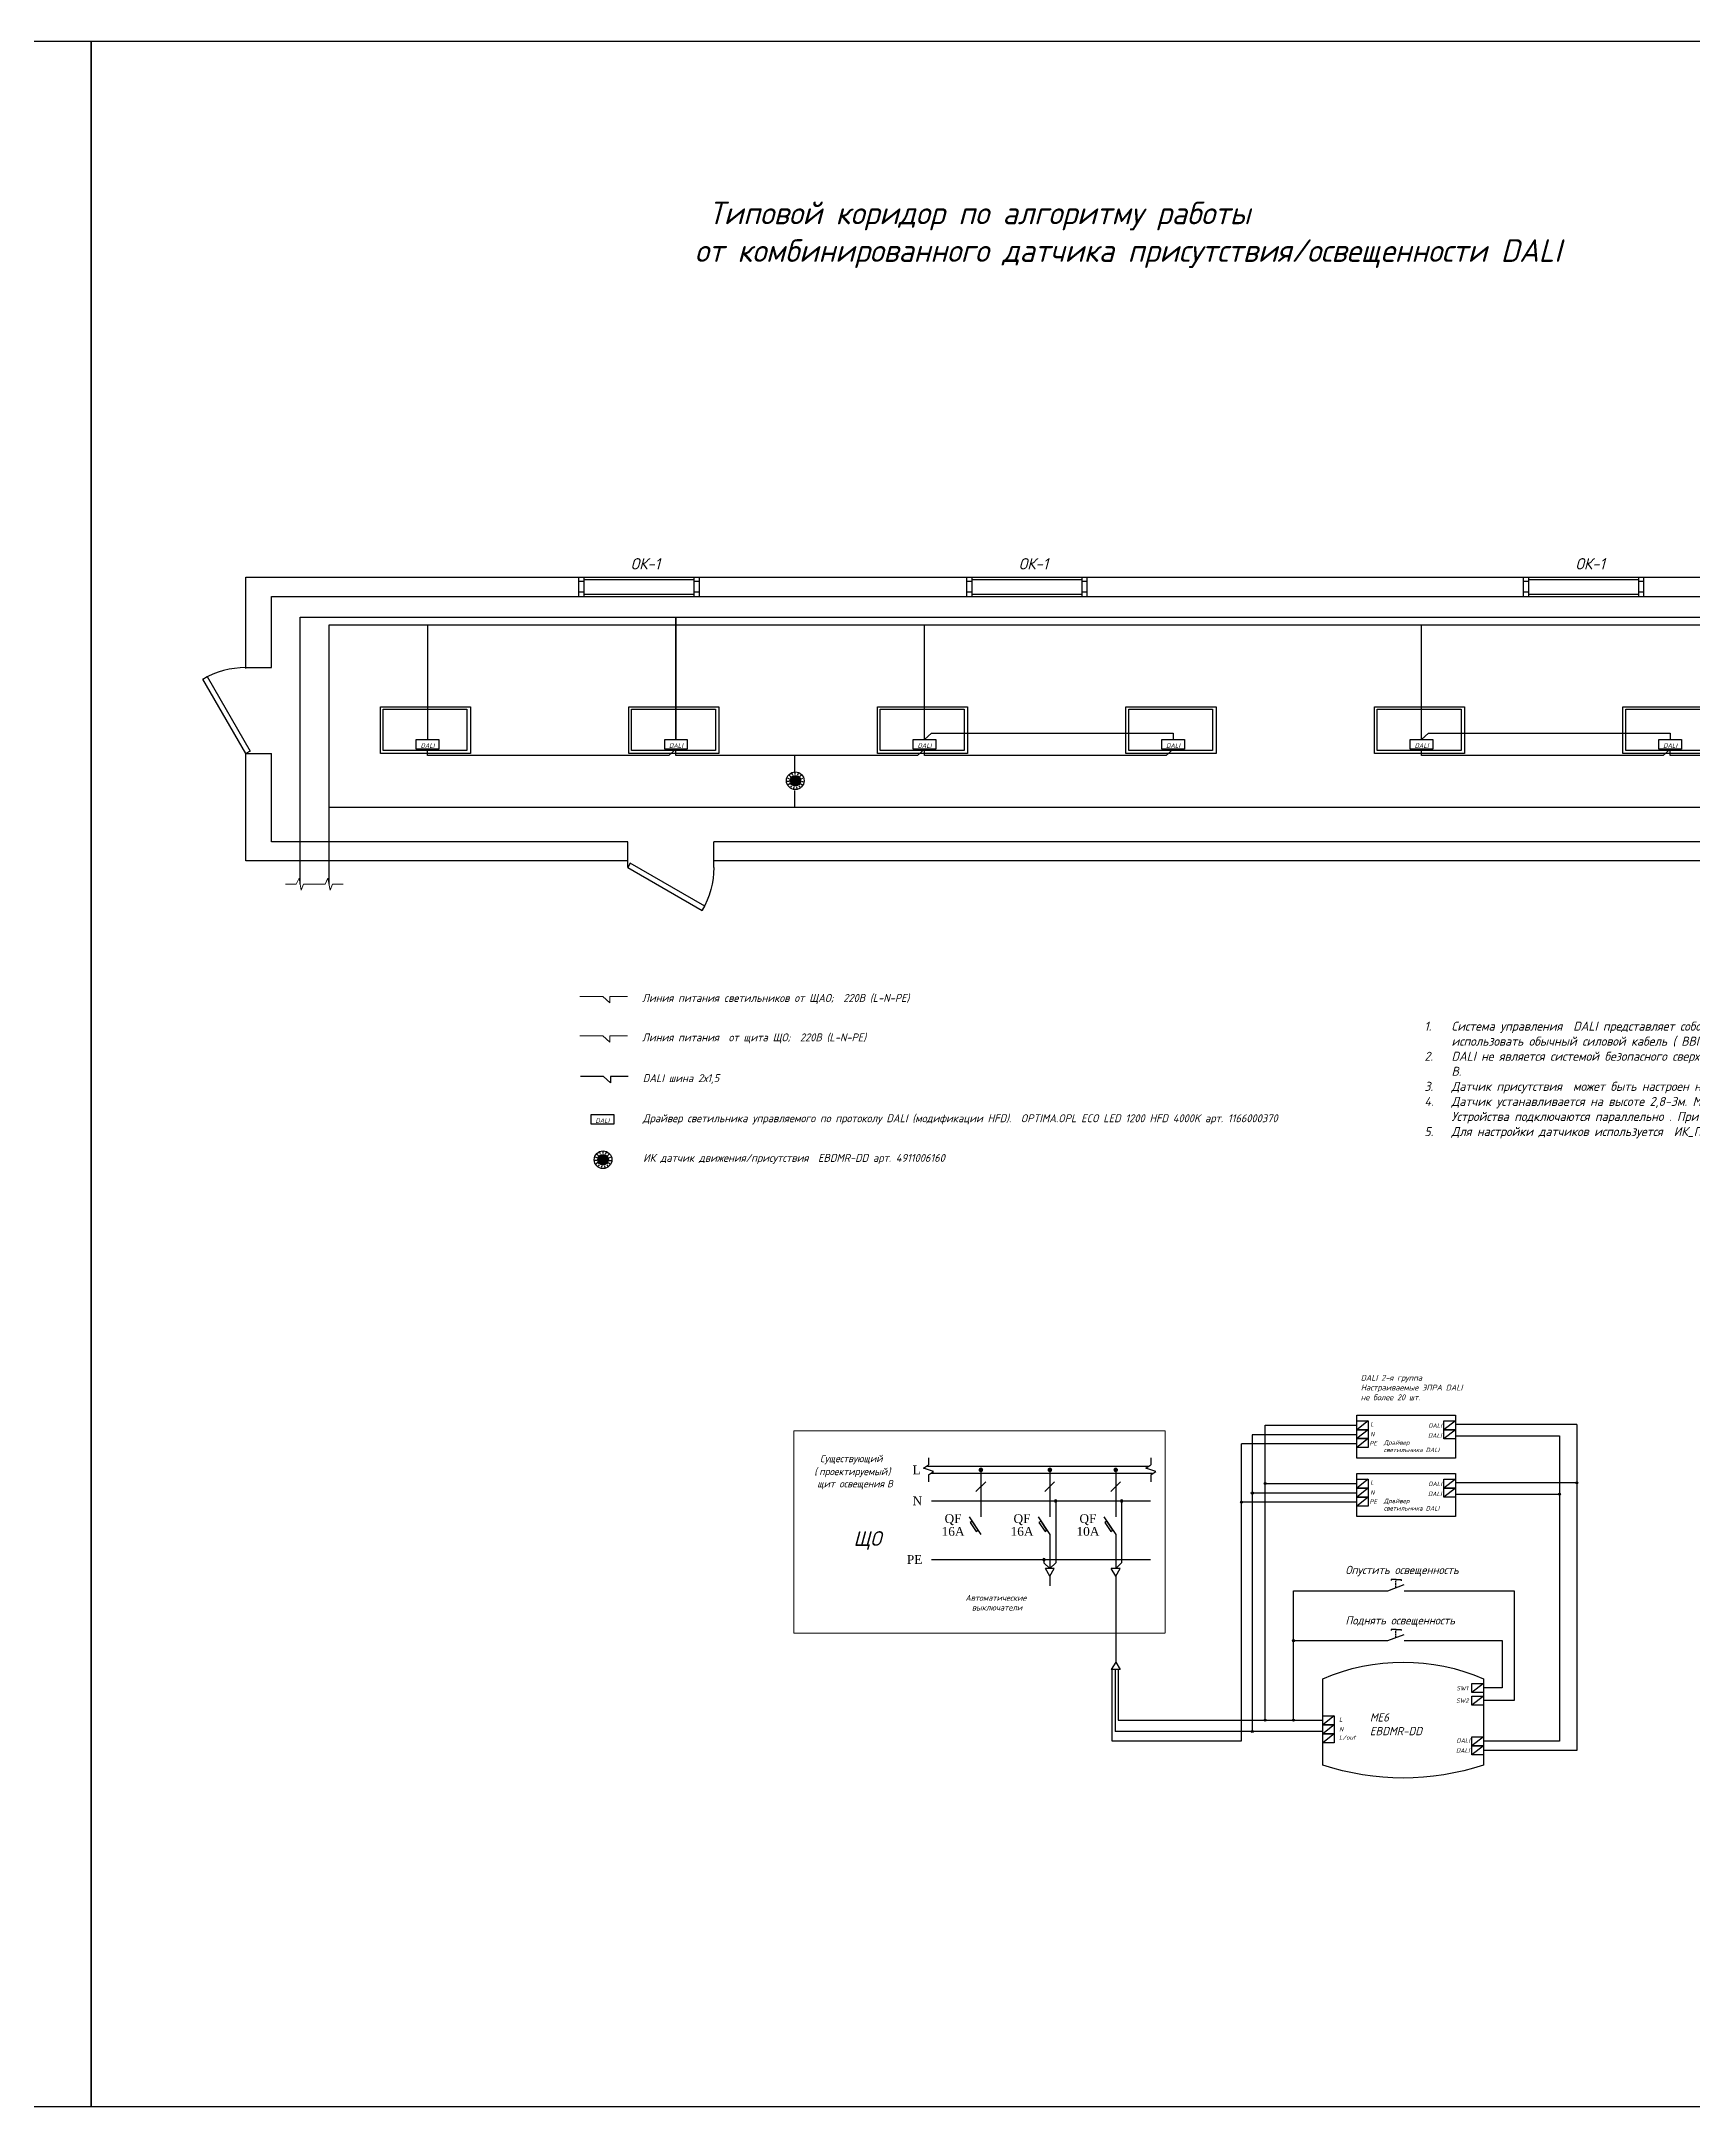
# Model space of a CAD drawing. Header units: millimetres. Extents: x -4896 to 62463, y -11301 to 6998.
# Drawn here: x 17116 to 31747, y -11301 to 6998 of the extents above; entities that cross this region are included whole.
import ezdxf
from ezdxf.enums import TextEntityAlignment as Align

# ---------------------------------------------------------------- set-up
doc = ezdxf.new("R2010")
doc.units = ezdxf.units.MM
doc.linetypes.add('( Hidden )', pattern=[0.375, 0.25, -0.125])
doc.linetypes.add('2.kat 11.50 kotu$0${ Wide Dash }', pattern=[12, 4, -2, 4, -2])
doc.layers.add('DALI', color=7, linetype='Continuous', lineweight=5)
doc.layers.add('Описание', color=7, linetype='Continuous', lineweight=5)
doc.layers.add('Лист', color=74, linetype='Continuous')
doc.layers.add('Рамка', color=250, linetype='Continuous')
doc.styles.add('Times New Roman', font='times.ttf', dxfattribs={"height": 300})
doc.styles.add('ИСО', font='isocpeui.ttf', dxfattribs={"height": 240})
doc.styles.add('КП', font='isocpeur.ttf', dxfattribs={"width": 0.955, "oblique": 15})
doc.styles.add('Мой новый', font='isocpeur.ttf', dxfattribs={"width": 0.955, "oblique": 15})

# ---------------------------------------------------------------- blocks, each defined once
blk = doc.blocks.new('*U15')
for p, q in [((-30, 0), (-30, 5)), ((0, 0), (0, 5))]:
    blk.add_line(p, q)
blk.add_lwpolyline([(0, 0), (-25.98, -15), (-26.86, -13.48), (-0.88, 1.52)], close=True)
blk.add_arc((0, 0), 30, 180, 210)
blk = doc.blocks.new('DALI_драйвер светильника')
at = {"layer": 'Рамка', "color": 3}
blk.add_lwpolyline([(-100, 43), (100, 43), (100, -43), (-100, -43)], close=True, dxfattribs=at)
at = {"layer": 'Рамка', "color": 3, "insert": (-100, 43), "char_height": 4, "width": 200.47, "attachment_point": 1, "style": 'Мой новый'}
blk.add_mtext('\\pxqc;\\P\\P\\P\\P\\P{\\H10x;DALI}', dxfattribs=at)
blk = doc.blocks.new('*U13')
at = {"layer": 'Рамка', "color": 1}
blk.add_lwpolyline([(0, -8), (0, 8)], dxfattribs=at)
blk = doc.blocks.new('*U14')
at = {"layer": 'Рамка', "color": 0, "linetype": 'ByBlock', "lineweight": -2, "transparency": 16777216}
for p, rotation in [((4257, -179), 96), ((4260, -152), 72), ((4273, -129), 48.00000000000002), ((4295, -114), 23.99999999999999), ((4347, -114), 336), ((4368, -129), 312), ((4381, -152), 288.0000000000001), ((4384, -179), 264), ((4266, -204), 120), ((4283, -224), 144), ((4307, -234), 168.0000000000001), ((4334, -234), 192), ((4358, -224), 216), ((4376, -204), 240)]:
    blk.add_blockref('*U13', p, dxfattribs=dict(at, rotation=rotation))
blk.add_blockref('*U13', (4321, -108), dxfattribs=at)
blk = doc.blocks.new('PD_C360i_24_DUO DALI')
at = {"layer": 'Рамка', "true_color": 0xf8991e}
h = blk.add_hatch(color=30, dxfattribs=at)
h.dxf.hatch_style = 1
h.paths.add_polyline_path([(47, 0, 1), (-47, 0, 1)])
at = {"layer": 'Рамка', "color": 30, "true_color": 0xf8991e}
for radius in [78.2, 47]:
    blk.add_circle((0, 0), radius, dxfattribs=at)
at = {"layer": 'Рамка', "color": 1}
blk.add_blockref('*U14', (-4321, 172), dxfattribs=at)

msp = doc.modelspace()

# ---------------------------------------------------------------- hatches: boundary and pattern name
at = {"layer": 'Описание', "lineweight": 30, "ltscale": 100}
for points in [[(25420, -5659, 1), (25461, -5659, 1)], [(26031, -5659, 1), (26072, -5659, 1)], [(26615, -5659, 1), (26655, -5659, 1)]]:
    msp.add_hatch(color=1, dxfattribs=at).paths.add_polyline_path(points)
at = {"layer": 'Рамка'}
h = msp.add_hatch(color=5, dxfattribs=at)
h.dxf.hatch_style = 1
h.paths.add_polyline_path([(27836, -5864, 1), (27854, -5864, 1)])
h = msp.add_hatch(color=1, dxfattribs=at)
h.dxf.hatch_style = 1
h.paths.add_polyline_path([(27949, -5780, 1), (27967, -5780, 1)])
h = msp.add_hatch(color=3, dxfattribs=at)
h.dxf.hatch_style = 1
h.paths.add_polyline_path([(30712, -5774, 1), (30730, -5774, 1)])
at = {"layer": 'Рамка', "true_color": 0xf8991e}
h = msp.add_hatch(color=30, dxfattribs=at)
h.dxf.hatch_style = 1
h.paths.add_polyline_path([(27740, -5944, 1), (27758, -5944, 1)])
at = {"layer": 'Рамка'}
h = msp.add_hatch(color=3, dxfattribs=at)
h.dxf.hatch_style = 1
h.paths.add_polyline_path([(30558, -5874, 1), (30576, -5874, 1)])
h = msp.add_hatch(color=1, dxfattribs=at)
h.dxf.hatch_style = 1
h.paths.add_polyline_path([(28201, -7172, 1), (28219, -7172, 1)])
h = msp.add_hatch(color=1, dxfattribs=at)
h.dxf.hatch_style = 1
h.paths.add_polyline_path([(27949, -7877, 1), (27967, -7877, 1)])
h = msp.add_hatch(color=1, dxfattribs=at)
h.dxf.hatch_style = 1
h.paths.add_polyline_path([(28201, -7877, 1), (28219, -7877, 1)])
h = msp.add_hatch(color=5, dxfattribs=at)
h.dxf.hatch_style = 1
h.paths.add_polyline_path([(27836, -7977, 1), (27854, -7977, 1)])

# ---------------------------------------------------------------- linework, layer by layer
at = {"layer": 'DALI'}
for points in [[(19279, -469), (19375, -469), (19401, -417), (19419, -522), (19440, -469), (19534, -469)], [(19534, -469), (19630, -469), (19656, -417), (19674, -522), (19695, -469), (19789, -469)]]:
    msp.add_lwpolyline(points, dxfattribs=at)
at = {"layer": 'DALI', "color": 6}
for points in [[(22153, -1521), (22091, -1464), (21888, -1464), (21888, -1464)], [(22310, -1464), (22310, -1464), (22153, -1464), (22153, -1521)]]:
    msp.add_lwpolyline(points, dxfattribs=at)
at = {"layer": 'DALI', "color": 1}
for points in [[(22153, -1870), (22091, -1814), (21888, -1814), (21888, -1814)], [(22310, -1814), (22310, -1814), (22153, -1814), (22153, -1870)]]:
    msp.add_lwpolyline(points, dxfattribs=at)
at = {"layer": 'Лист', "color": 4}
for points in [[(-4896, 6998), (17557, 6998), (17557, -11301), (-4896, -11301)], [(17557, 6998), (40010, 6998), (40010, -11301), (17557, -11301)]]:
    msp.add_lwpolyline(points, close=True, dxfattribs=at)
at = {"layer": 'Описание', "color": 1, "lineweight": 30, "transparency": 33554643}
for p, q in [((27958, -5263), (28486, -5263)), ((28486, -5263), (28770, -5263)), ((27958, -5780), (28486, -5780)), ((28486, -5780), (28770, -5780)), ((28617, -6730), (29046, -6730)), ((28210, -7172), (29046, -7172)), ((26658, -7877), (28470, -7877))]:
    msp.add_line(p, q, dxfattribs=at)
at = {"layer": 'Описание', "color": 3, "lineweight": 30, "transparency": 33554643}
for p, q in [((30721, -5257), (29644, -5257)), ((29644, -5357), (30567, -5357)), ((30721, -5774), (29644, -5774)), ((29644, -5874), (30567, -5874))]:
    msp.add_line(p, q, dxfattribs=at)
at = {"layer": 'Описание', "color": 0, "linetype": '2.kat 11.50 kotu$0${ Wide Dash }', "lineweight": 20, "transparency": 33554643}
for p, q in [((23782, -5312), (27073, -5312)), ((23782, -7105), (23782, -5312)), ((27073, -5312), (27073, -7105)), ((27073, -7105), (23782, -7105))]:
    msp.add_line(p, q, dxfattribs=at)
at = {"layer": 'Описание', "color": 30, "lineweight": 30, "true_color": 0xf8991e, "transparency": 33554643}
for p, q in [((28770, -5427), (27749, -5427)), ((28770, -5944), (27749, -5944))]:
    msp.add_line(p, q, dxfattribs=at)
at = {"layer": 'Описание', "color": 5, "lineweight": 30, "transparency": 33554643}
for p, q in [((28770, -5347), (27845, -5347)), ((28770, -5864), (27845, -5864)), ((28470, -7977), (26630, -7977))]:
    msp.add_line(p, q, dxfattribs=at)
at = {"layer": 'Описание', "color": 1, "lineweight": 30, "ltscale": 100}
for p, q in [((24933, -5645), (24977, -5615)), ((25021, -5674), (24933, -5645)), ((26922, -5628), (24967, -5628)), ((24977, -5553), (24977, -5615)), ((26902, -5645), (26945, -5615)), ((26989, -5674), (26902, -5645)), ((26945, -5553), (26945, -5615)), ((24977, -5703), (25021, -5674)), ((24977, -5703), (24977, -5765)), ((26962, -5690), (25004, -5690)), ((26945, -5703), (26989, -5674)), ((26945, -5703), (26945, -5765))]:
    msp.add_line(p, q, dxfattribs=at)
at = {"layer": 'Описание', "color": 1, "lineweight": 30}
for p, q in [((25440, -5659), (25440, -6075)), ((26051, -5659), (26051, -6075)), ((26635, -5659), (26635, -6075)), ((25483, -5765), (25397, -5851)), ((26094, -5765), (26008, -5851)), ((26678, -5765), (26592, -5851)), ((25336, -6075), (25440, -6231)), ((25362, -6113), (25344, -6125)), ((25344, -6125), (25398, -6205)), ((25415, -6193), (25362, -6113)), ((25398, -6205), (25415, -6193)), ((25947, -6075), (26051, -6231)), ((25973, -6113), (25955, -6125)), ((25955, -6125), (26009, -6205)), ((26026, -6193), (25973, -6113)), ((26009, -6205), (26026, -6193)), ((26531, -6075), (26635, -6231)), ((26556, -6113), (26539, -6125)), ((26539, -6125), (26593, -6205)), ((26610, -6193), (26556, -6113)), ((26593, -6205), (26610, -6193)), ((26051, -6231), (26051, -6534)), ((26635, -6231), (26635, -6534))]:
    msp.add_line(p, q, dxfattribs=at)
at = {"layer": 'Описание', "color": 5, "lineweight": 30, "ltscale": 100}
msp.add_line((25004, -5934), (26944, -5934), dxfattribs=at)
at = {"layer": 'Описание', "color": 5, "lineweight": 30}
for p, q in [((26103, -5934), (26103, -6482)), ((26687, -5934), (26687, -6482)), ((26051, -6534), (26103, -6482)), ((26635, -6534), (26687, -6482))]:
    msp.add_line(p, q, dxfattribs=at)
at = {"layer": 'Описание', "color": 30, "lineweight": 30, "ltscale": 100}
msp.add_line((25004, -6453), (26944, -6454), dxfattribs=at)
at = {"layer": 'Описание', "color": 30, "lineweight": 30}
for p in [(25999, -6454), (26051, -6534)]:
    msp.add_line(p, (25999, -6482), dxfattribs=at)
at = {"layer": 'Описание', "color": 0, "lineweight": 30}
for p, q in [((26090, -6534), (26012, -6534)), ((26051, -6601), (26012, -6534)), ((26051, -6601), (26090, -6534)), ((26674, -6534), (26596, -6534)), ((26635, -6601), (26596, -6534)), ((26635, -6601), (26674, -6534)), ((26635, -7362), (26596, -7429)), ((26674, -7429), (26596, -7429)), ((26635, -7362), (26674, -7429))]:
    msp.add_line(p, q, dxfattribs=at)
at = {"layer": 'Описание', "color": 0, "lineweight": 30, "transparency": 33554643}
msp.add_line((26051, -6601), (26051, -6685), dxfattribs=at)
at = {"layer": 'Описание', "color": 0, "lineweight": 30, "ltscale": 100}
msp.add_line((26635, -6601), (26635, -7362), dxfattribs=at)
at = {"layer": 'Описание', "color": 2, "lineweight": 30, "transparency": 33554643}
for p, q in [((29190, -6730), (30164, -6730)), ((29190, -7172), (30058, -7172))]:
    msp.add_line(p, q, dxfattribs=at)
at = {"layer": 'Описание', "lineweight": 30, "transparency": 33554643}
for points in [[(28770, -5556), (28770, -5174), (29644, -5174), (29644, -5556)], [(28770, -6073), (28770, -5691), (29644, -5691), (29644, -6073)]]:
    msp.add_lwpolyline(points, close=True, dxfattribs=at)
msp.add_lwpolyline([(28470, -8274), (28470, -7510, -0.207391), (29893, -7510), (29893, -8274, -0.161658)], format="xyb", close=True, dxfattribs=at)
at = {"layer": 'Описание', "color": 5, "lineweight": 30}
for centre, start, end in [((26103, -5934), 90, 270), ((26103, -5934), 270, 90), ((26687, -5934), 90, 270), ((26687, -5934), 270, 90)]:
    msp.add_arc(centre, 10, start, end, dxfattribs=at)
at = {"layer": 'Описание', "color": 30, "lineweight": 30}
for start, end in [(90, 270), (270, 90)]:
    msp.add_arc((25999, -6454), 10, start, end, dxfattribs=at)
at = {"layer": 'Рамка', "color": 4}
for p, q in [((21879, 2080), (21879, 2250)), ((21879, 2215), (21926, 2215)), ((21926, 2080), (21926, 2250)), ((21926, 2230), (22898, 2230)), ((22898, 2215), (22946, 2215)), ((22946, 2080), (22946, 2250)), ((25316, 2080), (25316, 2250)), ((25316, 2215), (25364, 2215)), ((25364, 2080), (25364, 2250)), ((25364, 2230), (26336, 2230)), ((26336, 2215), (26383, 2215)), ((26383, 2080), (26383, 2250)), ((30248, 2080), (30248, 2250)), ((30248, 2215), (30296, 2215)), ((30296, 2080), (30296, 2250)), ((30296, 2230), (31268, 2230)), ((31268, 2215), (31315, 2215)), ((31315, 2080), (31315, 2250)), ((21879, 2121), (21926, 2121)), ((21926, 2100), (22898, 2100)), ((22898, 2121), (22946, 2121)), ((25316, 2121), (25364, 2121)), ((25364, 2100), (26336, 2100)), ((26336, 2121), (26383, 2121)), ((30248, 2121), (30296, 2121)), ((30296, 2100), (31268, 2100)), ((31268, 2121), (31315, 2121))]:
    msp.add_line(p, q, dxfattribs=at)
at = {"layer": 'Рамка', "color": 1}
for p, q in [((24941, 811), (24941, 1828)), ((29345, 811), (29345, 1828))]:
    msp.add_line(p, q, dxfattribs=at)
at = {"layer": 'Рамка', "color": 240, "true_color": 0xed1f24}
for p, q in [((28871, -5223), (28770, -5303)), ((28871, -5223), (28871, -5303)), ((28871, -5740), (28770, -5820)), ((28871, -5740), (28871, -5820)), ((28571, -7837), (28470, -7917)), ((28571, -7837), (28571, -7917)), ((28571, -7997), (28470, -8077)), ((28571, -7997), (28571, -8077))]:
    msp.add_line(p, q, dxfattribs=at)
at = {"layer": 'Рамка', "color": 5}
for p, q in [((28871, -5303), (28770, -5382)), ((28871, -5303), (28871, -5382)), ((28871, -5820), (28770, -5900)), ((28871, -5820), (28871, -5900)), ((28571, -7917), (28470, -7997)), ((28571, -7917), (28571, -7997))]:
    msp.add_line(p, q, dxfattribs=at)
at = {"layer": 'Рамка', "color": 3}
for p, q in [((29644, -5225), (29543, -5305)), ((29644, -5305), (29543, -5385)), ((29644, -5225), (29644, -5305)), ((29644, -5305), (29644, -5385)), ((29644, -5742), (29543, -5822)), ((29644, -5822), (29543, -5902)), ((29644, -5742), (29644, -5822)), ((29644, -5822), (29644, -5902)), ((29893, -8025), (29791, -8105)), ((29893, -8025), (29893, -8105)), ((29893, -8105), (29791, -8185)), ((29893, -8105), (29893, -8185))]:
    msp.add_line(p, q, dxfattribs=at)
at = {"layer": 'Рамка', "color": 30, "true_color": 0xf8991e}
for p, q in [((28871, -5382), (28770, -5462)), ((28871, -5382), (28871, -5462)), ((28871, -5900), (28770, -5979)), ((28871, -5900), (28871, -5979))]:
    msp.add_line(p, q, dxfattribs=at)
at = {"layer": 'Рамка', "color": 2}
for p, q in [((29046, -6730), (29190, -6674)), ((29046, -7172), (29190, -7116)), ((29893, -7551), (29791, -7631)), ((29893, -7663), (29791, -7743)), ((29893, -7551), (29893, -7631)), ((29893, -7663), (29893, -7743))]:
    msp.add_line(p, q, dxfattribs=at)
at = {"layer": 'Рамка'}
for points in [[(18928, 1442), (18928, 2250), (38136, 2250), (38136, 1449)], [(19155, 1449), (19155, 2080), (37926, 2080), (37926, 1449)], [(18928, 1449), (19155, 1449)], [(18928, 687), (19155, 687)], [(22312, -264), (18928, -264), (18928, 687)], [(22312, -94), (19155, -94), (19155, 687)], [(22312, -321), (22312, -94)], [(28427, -94), (23074, -94)], [(23074, -321), (23074, -94)], [(33108, -94), (28427, -94)], [(28427, -264), (23074, -264)], [(33108, -264), (28427, -264)]]:
    msp.add_lwpolyline(points, dxfattribs=at)
at = {"layer": 'Рамка', "color": 4}
for points in [[(22898, 2250), (22898, 2080)], [(26336, 2250), (26336, 2080)], [(31268, 2250), (31268, 2080)]]:
    msp.add_lwpolyline(points, dxfattribs=at)
at = {"layer": 'Рамка', "color": 6}
msp.add_lwpolyline([(19410, -469), (19410, 362), (19410, 1896), (22739, 1896), (22739, 811), (22739, 1896), (33748, 1896), (33748, 811)], dxfattribs=at)
at = {"layer": 'Рамка', "color": 1}
for points in [[(19667, 212), (19667, 1828), (20538, 1828), (20538, 811)], [(20538, 1828), (24941, 1828), (35950, 1828), (35950, 811)], [(24941, 811), (25003, 867), (27143, 867), (27143, 811)], [(29345, 811), (29407, 867), (31547, 867), (31547, 811)], [(19667, -469), (19667, 212), (23603, 212), (23714, 212), (23871, 212), (24001, 212), (34606, 212), (34777, 212)], [(23793, 212), (23793, 360)], [(27958, -7877), (27958, -5780), (27958, -5263)], [(28210, -7877), (28210, -6730), (28617, -6730)], [(26658, -7429), (26658, -7877)]]:
    msp.add_lwpolyline(points, dxfattribs=at)
at = {"layer": 'Рамка'}
for points in [[(20120, 1101), (20918, 1101), (20918, 689), (20120, 689)], [(22321, 1101), (23120, 1101), (23120, 689), (22321, 689)], [(24523, 1101), (25322, 1101), (25322, 689), (24523, 689)], [(26725, 1101), (27524, 1101), (27524, 689), (26725, 689)], [(28927, 1101), (29726, 1101), (29726, 689), (28927, 689)], [(31129, 1101), (31928, 1101), (31928, 689), (31129, 689)], [(20145, 1082), (20887, 1082), (20887, 714), (20145, 714)], [(22346, 1082), (23089, 1082), (23089, 714), (22346, 714)], [(24548, 1082), (25291, 1082), (25291, 714), (24548, 714)], [(26750, 1082), (27492, 1082), (27492, 714), (26750, 714)], [(28952, 1082), (29694, 1082), (29694, 714), (28952, 714)], [(31154, 1082), (31896, 1082), (31896, 714), (31154, 714)]]:
    msp.add_lwpolyline(points, close=True, dxfattribs=at)
at = {"layer": 'Рамка', "color": 3}
for points in [[(22739, 725), (22677, 669), (21549, 669), (21549, 669), (21549, 669), (20538, 669), (20538, 725)], [(24941, 725), (24879, 669), (23751, 669), (23751, 669), (23751, 669), (22739, 669), (22739, 725)], [(23793, 516), (23793, 669)], [(27143, 725), (27081, 669), (25953, 669), (25953, 669), (25953, 669), (24941, 669), (24941, 725)], [(31547, 725), (31484, 669), (30357, 669), (30357, 669), (30357, 669), (29345, 669), (29345, 725)], [(33748, 725), (33686, 669), (32558, 669), (32558, 669), (32558, 669), (31547, 669), (31547, 725)], [(22159, -2230), (22097, -2174), (21894, -2174), (21894, -2174)], [(22316, -2174), (22316, -2174), (22159, -2174), (22159, -2230)]]:
    msp.add_lwpolyline(points, dxfattribs=at)
at = {"layer": 'Рамка', "color": 240, "true_color": 0xed1f24}
for points in [[(28770, -5223), (28871, -5223), (28871, -5303), (28770, -5303)], [(28770, -5740), (28871, -5740), (28871, -5820), (28770, -5820)], [(28470, -7837), (28571, -7837), (28571, -7917), (28470, -7917)], [(28470, -7997), (28571, -7997), (28571, -8077), (28470, -8077)]]:
    msp.add_lwpolyline(points, close=True, dxfattribs=at)
at = {"layer": 'Рамка', "color": 5}
for points in [[(28770, -5303), (28871, -5303), (28871, -5382), (28770, -5382)], [(28770, -5820), (28871, -5820), (28871, -5900), (28770, -5900)], [(28470, -7917), (28571, -7917), (28571, -7997), (28470, -7997)]]:
    msp.add_lwpolyline(points, close=True, dxfattribs=at)
at = {"layer": 'Рамка', "color": 3}
for points in [[(29543, -5225), (29644, -5225), (29644, -5305), (29543, -5305)], [(29543, -5305), (29644, -5305), (29644, -5385), (29543, -5385)], [(29543, -5742), (29644, -5742), (29644, -5822), (29543, -5822)], [(29543, -5822), (29644, -5822), (29644, -5902), (29543, -5902)], [(29791, -8025), (29893, -8025), (29893, -8105), (29791, -8105)], [(29791, -8105), (29893, -8105), (29893, -8185), (29791, -8185)]]:
    msp.add_lwpolyline(points, close=True, dxfattribs=at)
at = {"layer": 'Рамка', "color": 3, "lineweight": 30}
for points in [[(30721, -5257), (30721, -8144), (29893, -8144)], [(30567, -5357), (30567, -8062), (29893, -8062)]]:
    msp.add_lwpolyline(points, dxfattribs=at)
at = {"layer": 'Рамка', "color": 30, "true_color": 0xf8991e}
for points in [[(27749, -8059), (27749, -5427)], [(26601, -7429), (26601, -8059)], [(26601, -8059), (27749, -8059), (27749, -8059)]]:
    msp.add_lwpolyline(points, dxfattribs=at)
at = {"layer": 'Рамка', "color": 5}
for points in [[(27845, -5347), (27845, -7977)], [(26630, -7429), (26630, -7977)]]:
    msp.add_lwpolyline(points, dxfattribs=at)
at = {"layer": 'Рамка', "color": 30, "true_color": 0xf8991e}
for points in [[(28770, -5382), (28871, -5382), (28871, -5462), (28770, -5462)], [(28770, -5900), (28871, -5900), (28871, -5979), (28770, -5979)]]:
    msp.add_lwpolyline(points, close=True, dxfattribs=at)
at = {"layer": 'Рамка', "color": 2}
for points in [[(29119, -6630), (29074, -6630), (29074, -6640)], [(29118, -6654), (29118, -6645)], [(29118, -6668), (29118, -6659)], [(29118, -6682), (29118, -6673)], [(29118, -6702), (29118, -6688)], [(29119, -6639), (29119, -6630)], [(29119, -6630), (29163, -6630), (29163, -6641)], [(30164, -6730), (30164, -7703), (29893, -7703)], [(29119, -7072), (29074, -7072), (29074, -7082)], [(29118, -7096), (29118, -7087)], [(29118, -7110), (29118, -7101)], [(29118, -7124), (29118, -7115)], [(29118, -7144), (29118, -7130)], [(29119, -7081), (29119, -7072)], [(29119, -7072), (29163, -7072), (29163, -7083)], [(30058, -7172), (30058, -7591), (29893, -7591)]]:
    msp.add_lwpolyline(points, dxfattribs=at)
for points in [[(29791, -7551), (29893, -7551), (29893, -7631), (29791, -7631)], [(29791, -7663), (29893, -7663), (29893, -7743), (29791, -7743)]]:
    msp.add_lwpolyline(points, close=True, dxfattribs=at)
at = {"layer": 'Рамка', "color": 5}
for centre in [(27845, -5864), (27845, -7977)]:
    msp.add_circle(centre, 8.98, dxfattribs=at)
at = {"layer": 'Рамка', "color": 1}
for centre in [(27958, -5780), (28210, -7172), (27958, -7877), (28210, -7877)]:
    msp.add_circle(centre, 8.98, dxfattribs=at)
at = {"layer": 'Рамка', "color": 3}
for centre in [(30721, -5774), (30567, -5874)]:
    msp.add_circle(centre, 8.98, dxfattribs=at)
at = {"layer": 'Рамка', "color": 30, "true_color": 0xf8991e}
msp.add_circle((27749, -5944), 8.98, dxfattribs=at)

# ---------------------------------------------------------------- block references
at = {"layer": 'Рамка', "color": 1, "xscale": 25.4, "yscale": 25.4, "zscale": 25.4, "rotation": 270}
msp.add_blockref('*U15', (18928, 687), dxfattribs=at)
at = {"layer": 'Рамка'}
for p in [(20538, 768), (22739, 768), (24941, 768), (27143, 768), (29345, 768), (31547, 768), (22087, -2554)]:
    msp.add_blockref('DALI_драйвер светильника', p, dxfattribs=at)
at = {"layer": 'Рамка', "color": 1}
for p in [(23796, 447), (22093, -2911)]:
    msp.add_blockref('PD_C360i_24_DUO DALI', p, dxfattribs=at)
at = {"layer": 'Рамка', "color": 1, "xscale": -25.4, "yscale": 25.4, "zscale": 25.4}
msp.add_blockref('*U15', (22312, -321), dxfattribs=at)

# ---------------------------------------------------------------- texts
at = {"layer": 'DALI', "color": 0, "lineweight": 30, "transparency": 33554643, "insert": (29324, -1421), "char_height": 80, "width": 6829.45, "attachment_point": 1, "style": 'КП'}
msp.add_mtext('\\pxqc; Общие данные .\\P\\P\\pi-3,l3.573,q*,t3.573;1.^IСистема управления  DALI представляет собой двухпроводную шину , которую можно прокладывать вместе с силовыми линиями, и использовать обычный силовой кабель ( ВВГнг(А)-LS, NYM и др. ). Площадь сечения кабельной линии = 1.5 мм 2.\\P2.^IDALI не является системой безопасного сверхнизкого напряжения (SELV). Рабочее напряжение шины лежит в диапазоне 9.5-22.В, обычно 16 В.\\P3.^IДатчик присутствия  может быть настроен на управление от освещенности и от движения.\\P4.^IДатчик устанавливается на высоте 2,8-3м. Максимальная высота установки 5м. Зона действия датчика до 15м. в диаметре. Устройства подключаются параллельно . При подключении устройств DALI нет необходимости соблюдать полярность. \\P5.^IДля настройки датчиков используется  ИК_Пульт. UHS5 арт. 4911005190   ', dxfattribs=at)
at = {"layer": 'Описание', "color": 0, "linetype": '( Hidden )', "lineweight": 30, "style": 'КП', "oblique": 15, "width": 0.955}
for s, p in [('(', (23964, -5706)), ('проектируемый', (24008, -5706)), ('Существующий', (24015, -5591)), (')', (24616, -5706)), ('щит освещения', (23990, -5814))]:
    msp.add_text(s, height=65, dxfattribs=at).set_placement(p)
at = {"layer": 'Описание', "color": 1, "linetype": '( Hidden )', "lineweight": 30, "style": 'Times New Roman'}
msp.add_text('L', height=78, dxfattribs=at).set_placement((24835, -5698))
at = {"layer": 'Описание', "color": 250, "linetype": '( Hidden )', "lineweight": 30, "true_color": 0x282828, "style": 'КП', "oblique": 15, "width": 0.955}
msp.add_text('В', height=65, dxfattribs=at).set_placement((24609, -5814))
at = {"layer": 'Описание', "color": 5, "linetype": '( Hidden )', "lineweight": 30, "style": 'Times New Roman'}
msp.add_text('N', height=78, dxfattribs=at).set_placement((24835, -5972))
at = {"layer": 'Описание', "style": 'Times New Roman'}
for s, p in [('16А', (25194, -6204)), ('QF', (25194, -6100)), ('16А', (25805, -6204)), ('QF', (25805, -6100)), ('10А', (26389, -6204)), ('QF', (26389, -6100))]:
    msp.add_text(s, height=78, dxfattribs=at).set_placement(p, align=Align.MIDDLE)
at = {"layer": 'Описание', "color": 30, "linetype": '( Hidden )', "lineweight": 30, "style": 'Times New Roman'}
msp.add_text('РЕ', height=78, dxfattribs=at).set_placement((24784, -6492))
at = {"layer": 'Описание', "color": 0, "linetype": '( Hidden )', "lineweight": 30, "style": 'ИСО'}
for s, p in [('Автоматические', (25303, -6819)), ('выключатели', (25361, -6905))]:
    msp.add_text(s, height=52, dxfattribs=at).set_placement(p)
at = {"layer": 'Описание', "char_height": 70, "attachment_point": 1, "style": 'Мой новый'}
for s, insert, width in [('Линия питания cветильников от ЩАО;  220В (L-N-PE)', (22439, -1443), 2785.19), ('Линия питания  от щита ЩО;  220В (L-N-PE)', (22439, -1792), 4438.96), ('DALI шина 2х1,5', (22445, -2153), 818.4), ('Драйвер светильника управляемого по протоколу DALI (модификации HFD).  OPTIMA.OPL ECO LED 1200 HFD 4000K арт. 1166000370', (22445, -2509), 6057.97), ('ИК датчик движения/присутствия  EBDMR-DD арт. 4911006160', (22448, -2860), 4519.79)]:
    msp.add_mtext(s, dxfattribs=dict(at, insert=insert, width=width))
at = {"layer": 'Описание', "color": 0, "linetype": '( Hidden )', "lineweight": 30, "transparency": 33554643, "attachment_point": 1, "style": 'КП'}
for s, insert, char_height, width in [('DALI 2-я группа \\PНастраиваемые ЭПРА DALI\\Pне более 20 шт.  ', (28806, -4817), 52, 815.14), ('Драйвер\\Pсветильника DALI', (29010, -5398), 39, 510.96), ('Драйвер\\Pсветильника DALI', (29010, -5915), 39, 510.96), ('ЩО', (24312, -6202), 130, 497.54), ('{\\C256;Опустить }{\\C256;освещенность}', (28670, -6509), 72.8, 1864.62), ('{\\C256;Поднять }{\\C256;освещенность}', (28670, -6956), 72.8, 1864.62), ('{\\C256;ME6 EBDMR-DD}', (28887, -7816), 72.8, 535.17)]:
    msp.add_mtext(s, dxfattribs=dict(at, insert=insert, char_height=char_height, width=width))
at = {"layer": 'Описание', "lineweight": 20, "transparency": 33554643, "char_height": 39, "attachment_point": 1, "style": 'КП'}
for s, width, insert in [('L', 2.09, (28890, -5235)), ('DALI', 2.09, (29404, -5247)), ('N', 2.09, (28890, -5323)), ('DALI', 30, (29402, -5335)), ('L', 2.09, (28890, -5752)), ('N', 2.09, (28890, -5840)), ('DALI', 30, (29402, -5852)), ('DALI', 2.09, (29404, -5764)), ('SW2', 30, (29650, -7683)), ('SW1', 2.09, (29653, -7574)), ('L', 2.09, (28614, -7850)), ('L/out', 2.09, (28614, -8010)), ('N', 2.09, (28614, -7938)), ('DALI', 2.09, (29653, -8037)), ('DALI', 30, (29650, -8125))]:
    msp.add_mtext_dynamic_manual_height_columns(s, width=width, gutter_width=7.5, heights=[0], dxfattribs=dict(at, insert=insert))
at = {"layer": 'Описание', "color": 30, "lineweight": 20, "true_color": 0xf8991e, "transparency": 33554643, "char_height": 39, "attachment_point": 1, "style": 'КП'}
for insert in [(28883, -5403), (28883, -5920)]:
    msp.add_mtext_dynamic_manual_height_columns('{\\C256;PE}', width=2.09, gutter_width=7.5, heights=[0], dxfattribs=dict(at, insert=insert))
at = {"layer": 'Рамка', "color": 1, "insert": (22906, 5577), "char_height": 200, "width": 9091.02, "attachment_point": 1, "style": 'Мой новый'}
msp.add_mtext(' Типовой коридор по алгоритму работы \\Pот комбинированного датчика присутствия/освещенности DALI', dxfattribs=at)
at = {"layer": 'Рамка', "char_height": 100, "width": 157.43, "attachment_point": 1, "style": 'Мой новый'}
for insert in [(22338, 2419), (25776, 2419), (30708, 2419)]:
    msp.add_mtext('ОК-1', dxfattribs=dict(at, insert=insert))

doc.saveas('drawing.dxf')
